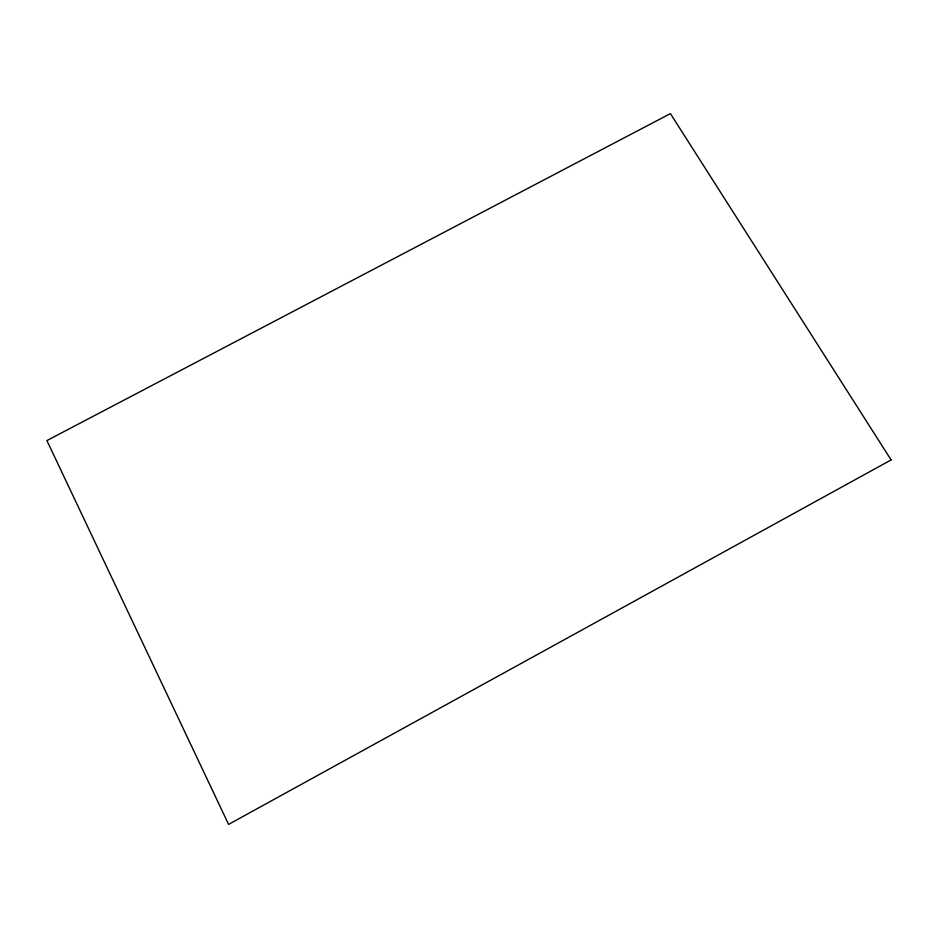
<?xml version="1.0" encoding="UTF-8"?>
<svg xmlns="http://www.w3.org/2000/svg" width="938" height="938" viewBox="0 0 938 938"><rect width="100%" height="100%" fill="white"/><g stroke="black" fill="none" stroke-linecap="round" stroke-linejoin="round"><path stroke-width="1.41" d="M891.1 459.925L228.591 824.396L46.9 440.567L670.412 113.604L891.1 459.925"/></g></svg>
